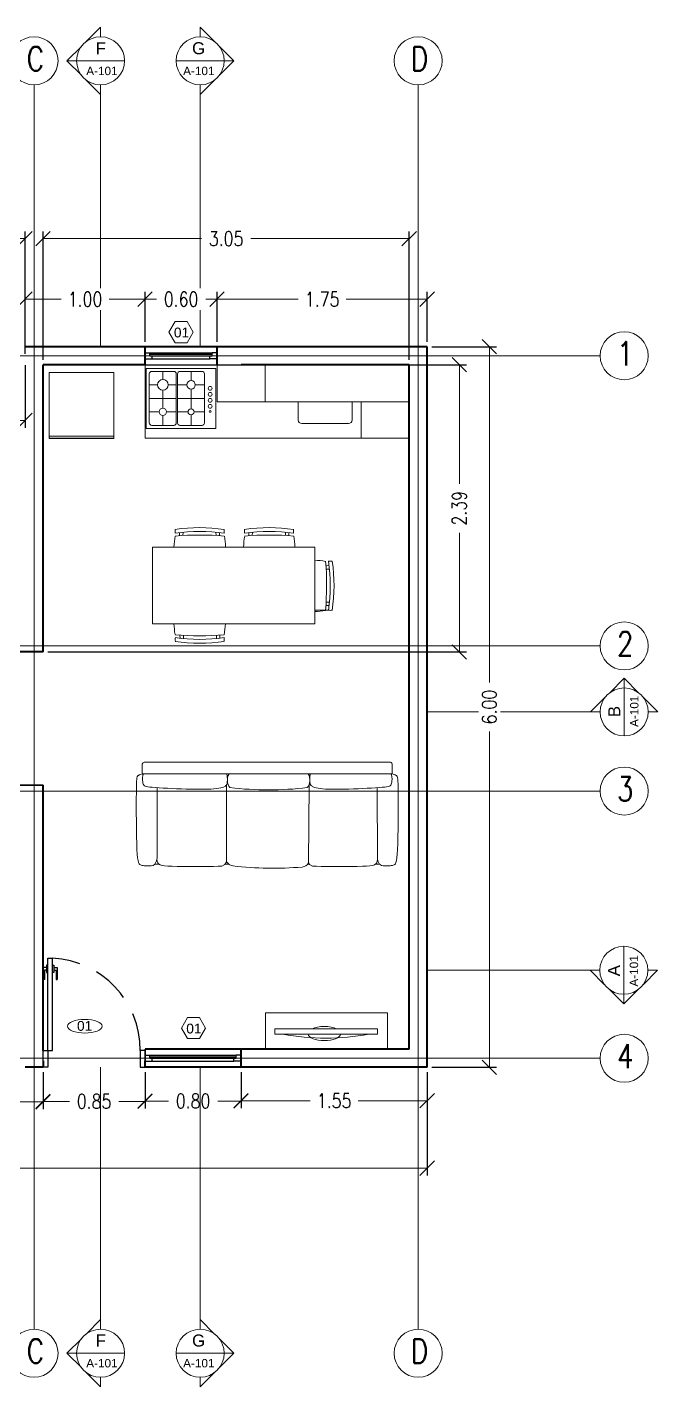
# Model space of a CAD drawing. Header units: metres. Extents: x 60.2 to 105.7, y 8.7 to 63.7.
# Drawn here: x 82.5 to 87.75, y 36.56 to 47.89 of the extents above; entities that cross this region are included whole.
import ezdxf

# ---------------------------------------------------------------- set-up
doc = ezdxf.new("R2010")
doc.units = ezdxf.units.M
doc.header["$LTSCALE"] = 5
doc.header["$MEASUREMENT"] = 0
doc.linetypes.add('TRATTEGGIATA2', pattern=[0.375, 0.25, -0.125])
doc.layers.get('0').update_dxf_attribs({"color": 30})
doc.layers.get('DEFPOINTS').update_dxf_attribs({"color": 210})
for name, color, linetype, lineweight in [('A-ANNO-DIMS', 3, 'Continuous', 9), ('A-ANNO-SYMB', 3, 'Continuous', 18), ('A-ANNO-TEXT', 3, 'Continuous', 18), ('A-DOOR-FULL', 4, 'Continuous', 25), ('A-FURN', 8, 'Continuous', 18), ('A-GLAZ-FULL', 4, 'Continuous', 25), ('A-WALL-FULL-EXTR', 7, 'Continuous', 35), ('A-WALL-FULL-INTR', 7, 'Continuous', 35)]:
    doc.layers.add(name, color=color, linetype=linetype, lineweight=lineweight)
doc.styles.add('ARIAL', font='arial.ttf')
doc.styles.add('E-ROMANS', font='romans.shx', dxfattribs={"width": 0.8})
doc.styles.get("Standard").update_dxf_attribs({"font": 'arial.ttf'})
doc.dimstyles.new('E-0100_ARW_18', dxfattribs={"dimscale": 0.001, "dimtxt": 180, "dimasz": 180, "dimexe": 90, "dimexo": 60, "dimgap": 90, "dimtad": 0, "dimzin": 0, "dimdsep": 46, "dimtxsty": 'E-ROMANS', "dimblk": 'OPEN90', "dimcen": 90, "dimclrd": 256, "dimclre": 256, "dimclrt": 256, "dimadec": 0, "dimazin": 0, "dimtfac": 1, "dimtmove": 1, "dimatfit": 3, "dimldrblk": 'OPEN90', "dimfxl": 1, "dimtfill": 1, "dimtolj": 1, "dimtzin": 0, "dimarcsym": 0})

# ---------------------------------------------------------------- blocks, each defined once
blk = doc.blocks.new('_Oblique')
at = {"color": 0, "linetype": 'ByBlock', "lineweight": -2}
blk.add_line((-0.5, -0.5), (0.5, 0.5), dxfattribs=at)
blk = doc.blocks.new('*D206')
at = {"layer": 'A-ANNO-DIMS', "lineweight": -2, "transparency": 16777216}
for p, q in [((85.873, 45.224), (86.411, 45.224)), ((85.873, 39.224), (86.411, 39.224))]:
    blk.add_line(p, q, dxfattribs=at)
at = {"layer": 'A-ANNO-DIMS', "transparency": 16777216}
for p, q in [((86.351, 45.224), (86.351, 42.428)), ((86.351, 39.224), (86.351, 42.02))]:
    blk.add_line(p, q, dxfattribs=at)
at = {"layer": 'DEFPOINTS', "color": 0, "transparency": 16777216}
for p in [(85.833, 45.224), (85.833, 39.224), (86.351, 39.224)]:
    blk.add_point(p, dxfattribs=at)
at = {"layer": 'A-ANNO-DIMS', "transparency": 16777216, "xscale": 0.12, "yscale": 0.12, "zscale": 0.12}
for p, rotation in [((86.351, 45.224), 90), ((86.351, 39.224), 270)]:
    blk.add_blockref('_Oblique', p, dxfattribs=dict(at, rotation=rotation))
at = {"layer": 'A-ANNO-DIMS', "transparency": 16777216, "insert": (86.351, 42.224), "char_height": 0.12, "attachment_point": 5, "rotation": 90, "style": 'E-ROMANS', "bg_fill": 3, "box_fill_scale": 1.25, "bg_fill_color": 256, "bg_fill_true_color": 13158600, "bg_fill_transparency": 0}
blk.add_mtext('\\A1;6.00', dxfattribs=at)
blk = doc.blocks.new('_Open90')
at = {"color": 0, "linetype": 'ByBlock', "lineweight": -2}
for p, q in [((0, 0), (-1, 0)), ((-0.5, 0.5), (0, 0)), ((0, 0), (-0.5, -0.5))]:
    blk.add_line(p, q, dxfattribs=at)
blk = doc.blocks.new('*D207')
at = {"layer": 'A-ANNO-DIMS', "lineweight": -2, "transparency": 16777216}
for p, q in [((84.283, 39.184), (84.283, 38.886)), ((85.833, 39.184), (85.833, 38.886))]:
    blk.add_line(p, q, dxfattribs=at)
at = {"layer": 'A-ANNO-DIMS', "transparency": 16777216}
for p, q in [((84.283, 38.946), (84.859, 38.946)), ((85.833, 38.946), (85.258, 38.946))]:
    blk.add_line(p, q, dxfattribs=at)
at = {"layer": 'DEFPOINTS', "color": 0, "transparency": 16777216}
for p in [(84.283, 39.224), (85.833, 39.224), (84.283, 38.946)]:
    blk.add_point(p, dxfattribs=at)
at = {"layer": 'A-ANNO-DIMS', "transparency": 16777216, "xscale": 0.12, "yscale": 0.12, "zscale": 0.12, "rotation": 180}
blk.add_blockref('_Oblique', (84.283, 38.946), dxfattribs=at)
at = {"layer": 'A-ANNO-DIMS', "transparency": 16777216, "xscale": 0.12, "yscale": 0.12, "zscale": 0.12}
blk.add_blockref('_Oblique', (85.833, 38.946), dxfattribs=at)
at = {"layer": 'A-ANNO-DIMS', "transparency": 16777216, "insert": (85.058, 38.946), "char_height": 0.12, "attachment_point": 5, "style": 'E-ROMANS', "bg_fill": 3, "box_fill_scale": 1.25, "bg_fill_color": 256, "bg_fill_true_color": 13158600, "bg_fill_transparency": 0}
blk.add_mtext('\\A1;1.55', dxfattribs=at)
blk = doc.blocks.new('*D199')
at = {"layer": 'A-ANNO-DIMS', "lineweight": -2, "transparency": 16777216}
for p, q in [((83.483, 39.184), (83.483, 38.883)), ((84.283, 39.184), (84.283, 38.883))]:
    blk.add_line(p, q, dxfattribs=at)
at = {"layer": 'A-ANNO-DIMS', "transparency": 16777216}
for p, q in [((83.483, 38.943), (83.677, 38.943)), ((84.283, 38.943), (84.089, 38.943))]:
    blk.add_line(p, q, dxfattribs=at)
at = {"layer": 'DEFPOINTS', "color": 0, "transparency": 16777216}
for p in [(83.483, 39.224), (84.283, 39.224), (83.483, 38.943)]:
    blk.add_point(p, dxfattribs=at)
at = {"layer": 'A-ANNO-DIMS', "transparency": 16777216, "xscale": 0.12, "yscale": 0.12, "zscale": 0.12, "rotation": 180}
blk.add_blockref('_Oblique', (83.483, 38.943), dxfattribs=at)
at = {"layer": 'A-ANNO-DIMS', "transparency": 16777216, "xscale": 0.12, "yscale": 0.12, "zscale": 0.12}
blk.add_blockref('_Oblique', (84.283, 38.943), dxfattribs=at)
at = {"layer": 'A-ANNO-DIMS', "transparency": 16777216, "insert": (83.883, 38.943), "char_height": 0.12, "attachment_point": 5, "style": 'E-ROMANS', "bg_fill": 3, "box_fill_scale": 1.25, "bg_fill_color": 256, "bg_fill_true_color": 13158600, "bg_fill_transparency": 0}
blk.add_mtext('\\A1;0.80', dxfattribs=at)
blk = doc.blocks.new('*D200')
at = {"layer": 'A-ANNO-DIMS', "lineweight": -2, "transparency": 16777216}
for p, q in [((82.633, 39.184), (82.633, 38.88)), ((83.483, 39.184), (83.483, 38.88))]:
    blk.add_line(p, q, dxfattribs=at)
at = {"layer": 'A-ANNO-DIMS', "transparency": 16777216}
for p, q in [((82.633, 38.94), (82.852, 38.94)), ((83.483, 38.94), (83.264, 38.94))]:
    blk.add_line(p, q, dxfattribs=at)
at = {"layer": 'DEFPOINTS', "color": 0, "transparency": 16777216}
for p in [(82.633, 39.224), (83.483, 39.224), (82.633, 38.94)]:
    blk.add_point(p, dxfattribs=at)
at = {"layer": 'A-ANNO-DIMS', "transparency": 16777216, "xscale": 0.12, "yscale": 0.12, "zscale": 0.12, "rotation": 180}
blk.add_blockref('_Oblique', (82.633, 38.94), dxfattribs=at)
at = {"layer": 'A-ANNO-DIMS', "transparency": 16777216, "xscale": 0.12, "yscale": 0.12, "zscale": 0.12}
blk.add_blockref('_Oblique', (83.483, 38.94), dxfattribs=at)
at = {"layer": 'A-ANNO-DIMS', "transparency": 16777216, "insert": (83.058, 38.94), "char_height": 0.12, "attachment_point": 5, "style": 'E-ROMANS', "bg_fill": 3, "box_fill_scale": 1.25, "bg_fill_color": 256, "bg_fill_true_color": 13158600, "bg_fill_transparency": 0}
blk.add_mtext('\\A1;0.85', dxfattribs=at)
blk = doc.blocks.new('*D208')
at = {"layer": 'A-ANNO-DIMS', "lineweight": -2, "transparency": 16777216}
for p, q in [((81.677, 39.184), (81.677, 38.876)), ((82.633, 39.184), (82.633, 38.876))]:
    blk.add_line(p, q, dxfattribs=at)
at = {"layer": 'A-ANNO-DIMS', "transparency": 16777216}
for p, q in [((81.677, 38.936), (81.949, 38.936)), ((82.633, 38.936), (82.361, 38.936))]:
    blk.add_line(p, q, dxfattribs=at)
at = {"layer": 'DEFPOINTS', "color": 0, "transparency": 16777216}
for p in [(81.677, 39.224), (82.633, 39.224), (81.677, 38.936)]:
    blk.add_point(p, dxfattribs=at)
at = {"layer": 'A-ANNO-DIMS', "transparency": 16777216, "xscale": 0.12, "yscale": 0.12, "zscale": 0.12, "rotation": 180}
blk.add_blockref('_Oblique', (81.677, 38.936), dxfattribs=at)
at = {"layer": 'A-ANNO-DIMS', "transparency": 16777216, "xscale": 0.12, "yscale": 0.12, "zscale": 0.12}
blk.add_blockref('_Oblique', (82.633, 38.936), dxfattribs=at)
at = {"layer": 'A-ANNO-DIMS', "transparency": 16777216, "insert": (82.155, 38.936), "char_height": 0.12, "attachment_point": 5, "style": 'E-ROMANS', "bg_fill": 3, "box_fill_scale": 1.25, "bg_fill_color": 256, "bg_fill_true_color": 13158600, "bg_fill_transparency": 0}
blk.add_mtext('\\A1;0.96', dxfattribs=at)
blk = doc.blocks.new('*D221')
at = {"layer": 'A-ANNO-DIMS', "lineweight": -2, "transparency": 16777216}
for p, q in [((79.433, 45.114), (79.433, 46.185)), ((82.483, 45.164), (82.483, 46.185))]:
    blk.add_line(p, q, dxfattribs=at)
at = {"layer": 'A-ANNO-DIMS', "transparency": 16777216}
for p, q in [((79.433, 46.125), (80.752, 46.125)), ((82.483, 46.125), (81.164, 46.125))]:
    blk.add_line(p, q, dxfattribs=at)
at = {"layer": 'DEFPOINTS', "color": 0, "transparency": 16777216}
for p in [(79.433, 46.125), (79.433, 45.074), (82.483, 45.124)]:
    blk.add_point(p, dxfattribs=at)
at = {"layer": 'A-ANNO-DIMS', "transparency": 16777216, "xscale": 0.12, "yscale": 0.12, "zscale": 0.12, "rotation": 180}
blk.add_blockref('_Oblique', (79.433, 46.125), dxfattribs=at)
at = {"layer": 'A-ANNO-DIMS', "transparency": 16777216, "xscale": 0.12, "yscale": 0.12, "zscale": 0.12}
blk.add_blockref('_Oblique', (82.483, 46.125), dxfattribs=at)
at = {"layer": 'A-ANNO-DIMS', "transparency": 16777216, "insert": (80.958, 46.125), "char_height": 0.12, "attachment_point": 5, "style": 'E-ROMANS', "bg_fill": 3, "box_fill_scale": 1.25, "bg_fill_color": 256, "bg_fill_true_color": 13158600, "bg_fill_transparency": 0}
blk.add_mtext('\\A1;3.05', dxfattribs=at)
blk = doc.blocks.new('*D222')
at = {"layer": 'A-ANNO-DIMS', "lineweight": -2, "transparency": 16777216}
for p, q in [((82.633, 45.114), (82.633, 46.185)), ((85.683, 45.114), (85.683, 46.185))]:
    blk.add_line(p, q, dxfattribs=at)
at = {"layer": 'A-ANNO-DIMS', "transparency": 16777216}
for p, q in [((82.633, 46.125), (83.952, 46.125)), ((85.683, 46.125), (84.364, 46.125))]:
    blk.add_line(p, q, dxfattribs=at)
at = {"layer": 'DEFPOINTS', "color": 0, "transparency": 16777216}
for p in [(82.633, 46.125), (82.633, 45.074), (85.683, 45.074)]:
    blk.add_point(p, dxfattribs=at)
at = {"layer": 'A-ANNO-DIMS', "transparency": 16777216, "xscale": 0.12, "yscale": 0.12, "zscale": 0.12, "rotation": 180}
blk.add_blockref('_Oblique', (82.633, 46.125), dxfattribs=at)
at = {"layer": 'A-ANNO-DIMS', "transparency": 16777216, "xscale": 0.12, "yscale": 0.12, "zscale": 0.12}
blk.add_blockref('_Oblique', (85.683, 46.125), dxfattribs=at)
at = {"layer": 'A-ANNO-DIMS', "transparency": 16777216, "insert": (84.158, 46.125), "char_height": 0.12, "attachment_point": 5, "style": 'E-ROMANS', "bg_fill": 3, "box_fill_scale": 1.25, "bg_fill_color": 256, "bg_fill_true_color": 13158600, "bg_fill_transparency": 0}
blk.add_mtext('\\A1;3.05', dxfattribs=at)
blk = doc.blocks.new('*D223')
at = {"layer": 'A-ANNO-DIMS', "lineweight": -2, "transparency": 16777216}
for p, q in [((82.673, 45.074), (86.161, 45.074)), ((82.673, 42.683), (86.161, 42.683))]:
    blk.add_line(p, q, dxfattribs=at)
at = {"layer": 'A-ANNO-DIMS', "transparency": 16777216}
for p, q in [((86.101, 45.074), (86.101, 44.083)), ((86.101, 42.683), (86.101, 43.675))]:
    blk.add_line(p, q, dxfattribs=at)
at = {"layer": 'DEFPOINTS', "color": 0, "transparency": 16777216}
for p in [(82.633, 45.074), (86.101, 45.074), (82.633, 42.683)]:
    blk.add_point(p, dxfattribs=at)
at = {"layer": 'A-ANNO-DIMS', "transparency": 16777216, "xscale": 0.12, "yscale": 0.12, "zscale": 0.12}
for p, rotation in [((86.101, 45.074), 90), ((86.101, 42.683), 270)]:
    blk.add_blockref('_Oblique', p, dxfattribs=dict(at, rotation=rotation))
at = {"layer": 'A-ANNO-DIMS', "transparency": 16777216, "insert": (86.101, 43.879), "char_height": 0.12, "attachment_point": 5, "rotation": 90, "style": 'E-ROMANS', "bg_fill": 3, "box_fill_scale": 1.25, "bg_fill_color": 256, "bg_fill_true_color": 13158600, "bg_fill_transparency": 0}
blk.add_mtext('\\A1;2.39', dxfattribs=at)
blk = doc.blocks.new('*D227')
at = {"layer": 'A-ANNO-DIMS', "lineweight": -2, "transparency": 16777216}
for p, q in [((76.083, 39.184), (76.083, 38.324)), ((85.833, 39.184), (85.833, 38.324))]:
    blk.add_line(p, q, dxfattribs=at)
at = {"layer": 'A-ANNO-DIMS', "transparency": 16777216}
for p, q in [((76.083, 38.384), (80.752, 38.384)), ((85.833, 38.384), (81.164, 38.384))]:
    blk.add_line(p, q, dxfattribs=at)
at = {"layer": 'DEFPOINTS', "color": 0, "transparency": 16777216}
for p in [(76.083, 39.224), (85.833, 39.224), (76.083, 38.384)]:
    blk.add_point(p, dxfattribs=at)
at = {"layer": 'A-ANNO-DIMS', "transparency": 16777216, "xscale": 0.12, "yscale": 0.12, "zscale": 0.12, "rotation": 180}
blk.add_blockref('_Oblique', (76.083, 38.384), dxfattribs=at)
at = {"layer": 'A-ANNO-DIMS', "transparency": 16777216, "xscale": 0.12, "yscale": 0.12, "zscale": 0.12}
blk.add_blockref('_Oblique', (85.833, 38.384), dxfattribs=at)
at = {"layer": 'A-ANNO-DIMS', "transparency": 16777216, "insert": (80.958, 38.384), "char_height": 0.12, "attachment_point": 5, "style": 'E-ROMANS', "bg_fill": 3, "box_fill_scale": 1.25, "bg_fill_color": 256, "bg_fill_true_color": 13158600, "bg_fill_transparency": 0}
blk.add_mtext('\\A1;9.75', dxfattribs=at)
blk = doc.blocks.new('*D202')
at = {"layer": 'A-ANNO-DIMS', "lineweight": -2, "transparency": 16777216}
for p, q in [((81.633, 45.07), (81.633, 44.55)), ((82.483, 45.07), (82.483, 44.55))]:
    blk.add_line(p, q, dxfattribs=at)
at = {"layer": 'A-ANNO-DIMS', "transparency": 16777216}
for p, q in [((81.633, 44.61), (81.852, 44.61)), ((82.483, 44.61), (82.264, 44.61))]:
    blk.add_line(p, q, dxfattribs=at)
at = {"layer": 'DEFPOINTS', "color": 0, "transparency": 16777216}
for p in [(81.633, 45.11), (82.483, 45.11), (82.483, 44.61)]:
    blk.add_point(p, dxfattribs=at)
at = {"layer": 'A-ANNO-DIMS', "transparency": 16777216, "xscale": 0.12, "yscale": 0.12, "zscale": 0.12, "rotation": 180}
blk.add_blockref('_Oblique', (81.633, 44.61), dxfattribs=at)
at = {"layer": 'A-ANNO-DIMS', "transparency": 16777216, "xscale": 0.12, "yscale": 0.12, "zscale": 0.12}
blk.add_blockref('_Oblique', (82.483, 44.61), dxfattribs=at)
at = {"layer": 'A-ANNO-DIMS', "transparency": 16777216, "insert": (82.058, 44.61), "char_height": 0.12, "attachment_point": 5, "style": 'E-ROMANS', "bg_fill": 3, "box_fill_scale": 1.25, "bg_fill_color": 256, "bg_fill_true_color": 13158600, "bg_fill_transparency": 0}
blk.add_mtext('\\A1;0.85', dxfattribs=at)
blk = doc.blocks.new('*D229')
at = {"layer": 'A-ANNO-DIMS', "lineweight": -2, "transparency": 16777216}
for p, q in [((84.083, 45.264), (84.083, 45.68)), ((85.833, 45.264), (85.833, 45.68))]:
    blk.add_line(p, q, dxfattribs=at)
at = {"layer": 'A-ANNO-DIMS', "transparency": 16777216}
for p, q in [((84.083, 45.62), (84.759, 45.62)), ((85.833, 45.62), (85.158, 45.62))]:
    blk.add_line(p, q, dxfattribs=at)
at = {"layer": 'DEFPOINTS', "color": 0, "transparency": 16777216}
for p in [(84.083, 45.62), (84.083, 45.224), (85.833, 45.224)]:
    blk.add_point(p, dxfattribs=at)
at = {"layer": 'A-ANNO-DIMS', "transparency": 16777216, "xscale": 0.12, "yscale": 0.12, "zscale": 0.12, "rotation": 180}
blk.add_blockref('_Oblique', (84.083, 45.62), dxfattribs=at)
at = {"layer": 'A-ANNO-DIMS', "transparency": 16777216, "xscale": 0.12, "yscale": 0.12, "zscale": 0.12}
blk.add_blockref('_Oblique', (85.833, 45.62), dxfattribs=at)
at = {"layer": 'A-ANNO-DIMS', "transparency": 16777216, "insert": (84.958, 45.62), "char_height": 0.12, "attachment_point": 5, "style": 'E-ROMANS', "bg_fill": 3, "box_fill_scale": 1.25, "bg_fill_color": 256, "bg_fill_true_color": 13158600, "bg_fill_transparency": 0}
blk.add_mtext('\\A1;1.75', dxfattribs=at)
blk = doc.blocks.new('*D204')
at = {"layer": 'A-ANNO-DIMS', "lineweight": -2, "transparency": 16777216}
for p, q in [((82.483, 45.264), (82.483, 45.68)), ((83.483, 45.264), (83.483, 45.68))]:
    blk.add_line(p, q, dxfattribs=at)
at = {"layer": 'A-ANNO-DIMS', "transparency": 16777216}
for p, q in [((82.483, 45.62), (82.784, 45.62)), ((83.483, 45.62), (83.183, 45.62))]:
    blk.add_line(p, q, dxfattribs=at)
at = {"layer": 'DEFPOINTS', "color": 0, "transparency": 16777216}
for p in [(82.483, 45.62), (82.483, 45.224), (83.483, 45.224)]:
    blk.add_point(p, dxfattribs=at)
at = {"layer": 'A-ANNO-DIMS', "transparency": 16777216, "xscale": 0.12, "yscale": 0.12, "zscale": 0.12, "rotation": 180}
blk.add_blockref('_Oblique', (82.483, 45.62), dxfattribs=at)
at = {"layer": 'A-ANNO-DIMS', "transparency": 16777216, "xscale": 0.12, "yscale": 0.12, "zscale": 0.12}
blk.add_blockref('_Oblique', (83.483, 45.62), dxfattribs=at)
at = {"layer": 'A-ANNO-DIMS', "transparency": 16777216, "insert": (82.983, 45.62), "char_height": 0.12, "attachment_point": 5, "style": 'E-ROMANS', "bg_fill": 3, "box_fill_scale": 1.25, "bg_fill_color": 256, "bg_fill_true_color": 13158600, "bg_fill_transparency": 0}
blk.add_mtext('\\A1;1.00', dxfattribs=at)
blk = doc.blocks.new('*D205')
at = {"layer": 'A-ANNO-DIMS', "lineweight": -2, "transparency": 16777216}
for p, q in [((83.483, 45.264), (83.483, 45.68)), ((84.083, 45.264), (84.083, 45.68))]:
    blk.add_line(p, q, dxfattribs=at)
at = {"layer": 'A-ANNO-DIMS', "transparency": 16777216}
for p, q in [((83.483, 45.62), (83.577, 45.62)), ((84.083, 45.62), (83.989, 45.62))]:
    blk.add_line(p, q, dxfattribs=at)
at = {"layer": 'DEFPOINTS', "color": 0, "transparency": 16777216}
for p in [(84.083, 45.62), (83.483, 45.224), (84.083, 45.224)]:
    blk.add_point(p, dxfattribs=at)
at = {"layer": 'A-ANNO-DIMS', "transparency": 16777216, "xscale": 0.12, "yscale": 0.12, "zscale": 0.12, "rotation": 180}
blk.add_blockref('_Oblique', (83.483, 45.62), dxfattribs=at)
at = {"layer": 'A-ANNO-DIMS', "transparency": 16777216, "xscale": 0.12, "yscale": 0.12, "zscale": 0.12}
blk.add_blockref('_Oblique', (84.083, 45.62), dxfattribs=at)
at = {"layer": 'A-ANNO-DIMS', "transparency": 16777216, "insert": (83.783, 45.62), "char_height": 0.12, "attachment_point": 5, "style": 'E-ROMANS', "bg_fill": 3, "box_fill_scale": 1.25, "bg_fill_color": 256, "bg_fill_true_color": 13158600, "bg_fill_transparency": 0}
blk.add_mtext('\\A1;0.60', dxfattribs=at)

msp = doc.modelspace()

# ---------------------------------------------------------------- linework, layer by layer
at = {"layer": 'A-ANNO-DIMS'}
for p, q in [((82.992, 47.765), (83.112, 47.885)), ((83.112, 47.855), (83.112, 47.885)), ((83.112, 47.805), (83.112, 47.855)), ((83.942, 47.855), (83.942, 47.885)), ((84.062, 47.765), (83.942, 47.885)), ((83.942, 47.805), (83.942, 47.855)), ((82.832, 47.605), (82.952, 47.725)), ((84.222, 47.605), (84.102, 47.725)), ((82.842, 47.605), (82.832, 47.605)), ((82.832, 47.605), (82.952, 47.485)), ((82.862, 47.605), (82.842, 47.605)), ((82.912, 47.605), (82.862, 47.605)), ((83.112, 47.605), (82.912, 47.605)), ((83.112, 47.605), (83.312, 47.605)), ((83.942, 47.605), (83.742, 47.605)), ((83.942, 47.605), (84.142, 47.605)), ((84.222, 47.605), (84.102, 47.485)), ((84.142, 47.605), (84.192, 47.605)), ((84.192, 47.605), (84.212, 47.605)), ((84.212, 47.605), (84.222, 47.605)), ((82.992, 47.445), (83.112, 47.325)), ((84.062, 47.445), (83.942, 47.325)), ((83.112, 47.405), (83.112, 47.355)), ((83.112, 47.355), (83.112, 47.335)), ((83.112, 47.335), (83.112, 47.325)), ((83.112, 47.325), (83.112, 47.025)), ((83.942, 47.405), (83.942, 47.355)), ((83.942, 47.355), (83.942, 47.335)), ((83.942, 47.335), (83.942, 47.325)), ((83.942, 47.325), (83.942, 47.025)), ((87.474, 42.463), (87.354, 42.343)), ((87.474, 42.453), (87.474, 42.463)), ((87.474, 42.463), (87.594, 42.343)), ((87.474, 42.433), (87.474, 42.453)), ((87.474, 42.383), (87.474, 42.433)), ((87.474, 42.183), (87.474, 42.383)), ((87.314, 42.303), (87.194, 42.183)), ((87.634, 42.303), (87.754, 42.183)), ((87.194, 42.183), (86.894, 42.183)), ((87.204, 42.183), (87.194, 42.183)), ((87.224, 42.183), (87.204, 42.183)), ((87.274, 42.183), (87.224, 42.183)), ((87.474, 42.183), (87.474, 41.983)), ((87.674, 42.183), (87.724, 42.183)), ((87.724, 42.183), (87.754, 42.183)), ((87.471, 40.032), (87.471, 40.232)), ((87.191, 40.032), (86.891, 40.032)), ((87.201, 40.032), (87.191, 40.032)), ((87.311, 39.912), (87.191, 40.032)), ((87.221, 40.032), (87.201, 40.032)), ((87.271, 40.032), (87.221, 40.032)), ((87.471, 40.032), (87.471, 39.832)), ((87.631, 39.912), (87.751, 40.032)), ((87.671, 40.032), (87.721, 40.032)), ((87.721, 40.032), (87.751, 40.032)), ((87.471, 39.752), (87.351, 39.872)), ((87.471, 39.752), (87.591, 39.872)), ((87.471, 39.832), (87.471, 39.782)), ((87.471, 39.782), (87.471, 39.762)), ((87.471, 39.762), (87.471, 39.752)), ((83.112, 37.123), (83.112, 37.423)), ((83.942, 37.123), (83.942, 37.423)), ((82.992, 37.003), (83.112, 37.123)), ((83.112, 37.093), (83.112, 37.123)), ((83.112, 37.043), (83.112, 37.093)), ((83.942, 37.093), (83.942, 37.123)), ((84.062, 37.003), (83.942, 37.123)), ((83.942, 37.043), (83.942, 37.093)), ((82.832, 36.843), (82.952, 36.963)), ((84.222, 36.843), (84.102, 36.963)), ((82.842, 36.843), (82.832, 36.843)), ((82.832, 36.843), (82.952, 36.723)), ((82.862, 36.843), (82.842, 36.843)), ((82.912, 36.843), (82.862, 36.843)), ((83.112, 36.843), (82.912, 36.843)), ((83.112, 36.843), (83.312, 36.843)), ((83.942, 36.843), (83.742, 36.843)), ((83.942, 36.843), (84.142, 36.843)), ((84.222, 36.843), (84.102, 36.723)), ((84.142, 36.843), (84.192, 36.843)), ((84.192, 36.843), (84.212, 36.843)), ((84.212, 36.843), (84.222, 36.843)), ((82.992, 36.683), (83.112, 36.563)), ((84.062, 36.683), (83.942, 36.563)), ((83.112, 36.643), (83.112, 36.593)), ((83.112, 36.593), (83.112, 36.573)), ((83.112, 36.573), (83.112, 36.563)), ((83.942, 36.643), (83.942, 36.593)), ((83.942, 36.593), (83.942, 36.573)), ((83.942, 36.573), (83.942, 36.563))]:
    msp.add_line(p, q, dxfattribs=at)
for centre in [(82.558, 47.605), (83.112, 47.605), (83.942, 47.605), (85.758, 47.605), (87.474, 45.149), (87.474, 42.733), (87.474, 42.183), (87.474, 41.524), (87.471, 40.032), (87.474, 39.299), (82.558, 36.843), (83.112, 36.843), (83.942, 36.843), (85.758, 36.843)]:
    msp.add_circle(centre, 0.2, dxfattribs=at)
at = {"layer": 'A-ANNO-SYMB', "color": 7}
msp.add_lwpolyline([(83.987, 39.55), (83.937, 39.638), (83.836, 39.638), (83.785, 39.55), (83.836, 39.463), (83.937, 39.463)], close=True, dxfattribs=at)
msp.add_ellipse((82.981, 39.566), major_axis=(-0.144, 0), ratio=0.395468, dxfattribs=at)
at = {"layer": 'A-ANNO-TEXT'}
for p, q in [((83.112, 47.025), (83.112, 45.224)), ((86.844, 42.183), (85.833, 42.183)), ((86.894, 42.183), (86.844, 42.183)), ((86.841, 40.032), (85.833, 40.032)), ((86.891, 40.032), (86.841, 40.032))]:
    msp.add_line(p, q, dxfattribs=at)
at = {"layer": 'A-DOOR-FULL'}
for p, q in [((82.673, 40.134), (82.713, 40.134)), ((82.673, 39.364), (82.673, 40.134)), ((82.713, 39.364), (82.713, 40.134)), ((82.673, 39.364), (82.713, 39.364)), ((83.483, 39.369), (83.483, 39.279))]:
    msp.add_line(p, q, dxfattribs=at)
at = {"layer": 'A-DOOR-FULL', "color": 252}
for p, q in [((82.635, 40.054), (82.635, 39.956)), ((82.663, 40.054), (82.635, 40.054)), ((82.645, 40.034), (82.645, 39.956)), ((82.663, 40.034), (82.645, 40.034)), ((82.723, 40.054), (82.752, 40.054)), ((82.723, 40.034), (82.742, 40.034)), ((82.742, 40.034), (82.742, 39.956)), ((82.752, 40.054), (82.752, 39.956)), ((82.645, 39.956), (82.635, 39.956)), ((82.742, 39.956), (82.752, 39.956))]:
    msp.add_line(p, q, dxfattribs=at)
for points in [[(82.673, 40.074), (82.663, 40.074), (82.663, 40.014), (82.673, 40.014)], [(82.713, 40.074), (82.723, 40.074), (82.723, 40.014), (82.713, 40.014)]]:
    msp.add_lwpolyline(points, close=True, dxfattribs=at)
at = {"layer": 'A-DOOR-FULL', "color": 251, "linetype": 'TRATTEGGIATA2', "ltscale": 0.25}
msp.add_arc((82.673, 39.364), 0.77, 0, 87.0223, dxfattribs=at)
at = {"layer": 'A-FURN'}
for p, q in [((84.283, 45.074), (83.483, 45.074)), ((83.77, 43.676), (83.769, 43.65)), ((83.799, 43.68), (83.798, 43.652)), ((84.074, 43.651), (84.073, 43.68)), ((84.102, 43.65), (84.102, 43.676)), ((84.348, 43.676), (84.348, 43.65)), ((84.377, 43.68), (84.376, 43.652)), ((84.652, 43.651), (84.652, 43.68)), ((84.681, 43.65), (84.68, 43.676)), ((85.016, 43.401), (84.99, 43.402)), ((85.019, 43.373), (84.991, 43.373)), ((85.01, 43.03), (84.896, 43.03)), ((84.989, 43.069), (85.016, 43.07)), ((84.991, 43.097), (85.019, 43.098)), ((83.546, 42.917), (83.751, 42.917)), ((83.751, 42.917), (84.896, 42.917)), ((83.773, 42.823), (83.774, 42.797)), ((83.802, 42.822), (83.803, 42.794)), ((84.077, 42.794), (84.078, 42.821)), ((84.106, 42.797), (84.107, 42.823)), ((83.585, 40.967), (83.584, 41.553)), ((84.161, 40.936), (84.161, 41.575)), ((84.845, 40.927), (84.849, 41.578)), ((85.419, 40.956), (85.417, 41.553)), ((83.563, 40.915), (83.599, 40.915)), ((84.149, 40.915), (84.179, 40.915)), ((84.837, 40.915), (84.852, 40.915)), ((85.403, 40.915), (85.439, 40.915)), ((85.503, 39.678), (84.487, 39.678)), ((84.487, 39.678), (84.487, 39.374)), ((85.503, 39.374), (85.503, 39.678)), ((84.564, 39.501), (84.564, 39.544)), ((84.564, 39.544), (85.419, 39.544)), ((85.419, 39.544), (85.419, 39.501)), ((85.419, 39.501), (84.564, 39.501))]:
    msp.add_line(p, q, dxfattribs=at)
at = {"layer": 'A-FURN', "lineweight": 0, "ltscale": 500}
for p, q in [((83.546, 42.917), (83.546, 43.556)), ((83.546, 43.556), (84.896, 43.556)), ((83.546, 42.917), (83.546, 43.556)), ((83.546, 43.556), (84.896, 43.556)), ((84.896, 43.556), (84.896, 42.917)), ((84.896, 42.917), (84.896, 43.556)), ((84.896, 43.556), (84.896, 42.917)), ((84.896, 42.917), (84.896, 43.556)), ((84.896, 42.917), (84.896, 42.917)), ((84.896, 42.917), (84.896, 42.917))]:
    msp.add_line(p, q, dxfattribs=at)
for points in [[(83.546, 43.556), (83.546, 42.917)], [(84.896, 43.556), (83.546, 43.556)], [(83.788, 43.556), (83.546, 43.556)]]:
    msp.add_lwpolyline(points, dxfattribs=at)
at = {"layer": 'A-FURN'}
for points in [[(83.46, 41.667), (83.451, 41.665), (83.444, 41.662), (83.438, 41.66), (83.433, 41.658), (83.429, 41.655), (83.425, 41.653), (83.422, 41.651), (83.42, 41.648), (83.418, 41.645), (83.416, 41.641), (83.415, 41.634), (83.413, 41.623), (83.412, 41.607), (83.412, 41.584), (83.411, 41.553), (83.411, 41.513), (83.41, 41.462), (83.41, 41.404), (83.41, 41.341), (83.411, 41.275), (83.411, 41.209), (83.412, 41.146), (83.414, 41.088), (83.415, 41.038), (83.418, 40.998), (83.421, 40.967), (83.424, 40.945), (83.428, 40.929), (83.433, 40.919), (83.438, 40.912), (83.444, 40.909), (83.451, 40.907), (83.458, 40.905), (83.467, 40.903), (83.476, 40.902), (83.486, 40.901), (83.497, 40.901), (83.508, 40.901), (83.521, 40.901), (83.535, 40.902), (83.549, 40.905), (83.564, 40.916), (83.579, 40.943), (83.585, 40.967)], [(85.542, 41.749), (85.542, 41.667), (83.46, 41.667)], [(83.46, 41.675), (83.46, 41.749)], [(83.468, 41.667), (83.468, 41.667), (83.468, 41.666), (83.467, 41.664), (83.466, 41.661), (83.465, 41.658), (83.464, 41.653), (83.463, 41.648), (83.462, 41.643), (83.462, 41.636), (83.462, 41.628), (83.462, 41.621), (83.462, 41.613), (83.463, 41.605), (83.464, 41.597), (83.465, 41.59), (83.467, 41.583), (83.469, 41.578), (83.472, 41.573), (83.477, 41.569), (83.484, 41.566), (83.493, 41.563), (83.506, 41.56), (83.523, 41.558), (83.543, 41.556), (83.569, 41.554), (83.599, 41.551), (83.633, 41.549), (83.669, 41.547), (83.707, 41.545), (83.746, 41.544), (83.786, 41.542), (83.826, 41.541), (83.864, 41.54), (83.902, 41.54), (83.937, 41.539), (83.971, 41.54), (84.002, 41.54), (84.031, 41.541), (84.057, 41.543), (84.079, 41.545), (84.098, 41.547), (84.113, 41.55), (84.125, 41.553), (84.135, 41.556), (84.143, 41.56), (84.149, 41.563), (84.153, 41.567), (84.157, 41.57), (84.16, 41.573), (84.162, 41.576), (84.164, 41.58), (84.165, 41.583), (84.167, 41.587), (84.167, 41.592), (84.168, 41.597), (84.168, 41.604), (84.169, 41.611), (84.169, 41.62), (84.169, 41.629), (84.168, 41.638), (84.168, 41.647), (84.167, 41.654), (84.165, 41.661), (84.163, 41.667)], [(83.481, 41.766), (85.521, 41.766)], [(85.533, 41.667), (85.533, 41.667), (85.534, 41.666), (85.534, 41.664), (85.535, 41.661), (85.536, 41.658), (85.537, 41.653), (85.538, 41.648), (85.539, 41.643), (85.539, 41.636), (85.54, 41.628), (85.54, 41.621), (85.539, 41.613), (85.539, 41.605), (85.538, 41.597), (85.536, 41.59), (85.534, 41.583), (85.532, 41.578), (85.529, 41.573), (85.524, 41.569), (85.518, 41.566), (85.508, 41.563), (85.495, 41.56), (85.479, 41.558), (85.458, 41.556), (85.432, 41.554), (85.402, 41.551), (85.369, 41.549), (85.333, 41.547), (85.295, 41.545), (85.257, 41.544), (85.218, 41.542), (85.179, 41.541), (85.142, 41.54), (85.107, 41.54), (85.073, 41.539), (85.042, 41.54), (85.012, 41.54), (84.986, 41.541), (84.962, 41.543), (84.941, 41.545), (84.924, 41.547), (84.909, 41.55), (84.898, 41.553), (84.888, 41.556), (84.881, 41.56), (84.875, 41.563), (84.871, 41.567), (84.867, 41.57), (84.864, 41.573), (84.862, 41.576), (84.86, 41.58), (84.859, 41.583), (84.857, 41.587), (84.857, 41.592), (84.856, 41.597), (84.856, 41.604), (84.855, 41.611), (84.855, 41.62), (84.855, 41.629), (84.856, 41.638), (84.856, 41.647), (84.857, 41.654), (84.859, 41.661), (84.861, 41.667)], [(85.542, 41.667), (85.55, 41.665), (85.557, 41.662), (85.563, 41.66), (85.568, 41.658), (85.572, 41.655), (85.576, 41.653), (85.579, 41.651), (85.581, 41.648), (85.584, 41.645), (85.585, 41.641), (85.587, 41.634), (85.588, 41.623), (85.589, 41.607), (85.59, 41.584), (85.59, 41.553), (85.59, 41.513), (85.591, 41.462), (85.591, 41.404), (85.591, 41.341), (85.591, 41.275), (85.59, 41.209), (85.589, 41.146), (85.588, 41.088), (85.586, 41.038), (85.584, 40.998), (85.581, 40.967), (85.577, 40.945), (85.573, 40.929), (85.568, 40.919), (85.563, 40.912), (85.557, 40.909), (85.55, 40.907), (85.543, 40.905), (85.534, 40.903), (85.525, 40.902), (85.515, 40.901), (85.505, 40.901), (85.493, 40.901), (85.48, 40.901), (85.466, 40.902), (85.452, 40.905), (85.437, 40.916), (85.423, 40.943), (85.419, 40.956)], [(85.542, 41.675), (85.542, 41.749)], [(83.582, 40.956), (83.584, 40.94), (83.589, 40.927), (83.596, 40.917), (83.608, 40.909), (83.624, 40.904), (83.646, 40.901), (83.673, 40.899), (83.708, 40.898), (83.75, 40.897), (83.798, 40.896), (83.849, 40.896), (83.903, 40.895), (83.955, 40.896), (84.006, 40.896), (84.052, 40.897), (84.091, 40.898), (84.123, 40.9), (84.147, 40.912), (84.161, 40.936)], [(85.419, 40.956), (85.417, 40.94), (85.413, 40.927), (85.405, 40.917), (85.394, 40.909), (85.377, 40.904), (85.356, 40.901), (85.328, 40.899), (85.293, 40.898), (85.251, 40.897), (85.203, 40.896), (85.152, 40.896), (85.099, 40.895), (85.046, 40.896), (84.996, 40.896), (84.95, 40.897), (84.91, 40.898), (84.878, 40.9), (84.854, 40.912), (84.845, 40.927)]]:
    msp.add_lwpolyline(points, dxfattribs=at)
for points in [[(83.482, 41.766, 0.351951), (83.46, 41.749)], [(85.519, 41.766, -0.351951), (85.542, 41.749)]]:
    msp.add_lwpolyline(points, format="xyb", dxfattribs=at)
for centre, radius, start, end in [((83.841, 43.687), 0.108, 171.5154, 188.2468), ((83.936, 42.367), 1.351, 81.2205, 98.6304), ((84.034, 43.687), 0.108, 351.5154, 8.2468), ((84.419, 43.687), 0.108, 171.5154, 188.2468), ((84.515, 42.367), 1.351, 81.2205, 98.6304), ((84.612, 43.687), 0.108, 351.5154, 8.2468), ((85.165, 43.441), 1.446, 171.7935, 175.4272), ((83.935, 41.094), 2.562, 85.3501, 94.5131), ((83.936, 42.336), 1.351, 81.2198, 98.6352), ((82.712, 43.444), 1.446, 4.4723, 8.0879), ((85.744, 43.441), 1.446, 171.7935, 175.4272), ((84.515, 42.336), 1.351, 81.2198, 98.6352), ((84.514, 41.094), 2.562, 85.3501, 94.5131), ((83.29, 43.444), 1.446, 4.4723, 8.0879), ((84.78, 42.006), 1.446, 81.7935, 85.4272), ((82.433, 43.236), 2.562, 355.3501, 4.5131), ((83.675, 43.235), 1.351, 351.2198, 8.6352), ((85.026, 43.331), 0.108, 81.5154, 98.2468), ((83.706, 43.235), 1.351, 351.2205, 8.6304), ((84.783, 44.46), 1.446, 274.4723, 278.0879), ((85.026, 43.137), 0.108, 261.5154, 278.2468), ((85.164, 43.03), 1.446, 184.4723, 188.0879), ((82.711, 43.032), 1.446, 351.7935, 355.4272), ((83.941, 45.379), 2.562, 265.3501, 274.5131), ((83.939, 44.138), 1.351, 261.2198, 278.6352), ((83.842, 42.787), 0.108, 171.5154, 188.2468), ((84.035, 42.787), 0.108, 351.5154, 8.2468), ((83.939, 44.106), 1.351, 261.2205, 278.6304), ((83.469, 41.676), 0.00916, 187.3549, 267.8922), ((84.269, 41.615), 0.101, 149.3922, 218.0575), ((84.755, 41.615), 0.101, 321.9425, 30.6078), ((85.533, 41.676), 0.00916, 272.1078, 352.6451), ((84.512, 44.291), 2.757, 263.2896, 276.7104), ((84.225, 40.973), 0.0733, 210.1907, 262.5592), ((84.551, 43.982), 3.1, 263.7799, 274.4488), ((84.782, 40.964), 0.0733, 277.4408, 329.8093), ((84.989, 41.314), 1.848, 258.8449, 281.1513)]:
    msp.add_arc(centre, radius, start, end, dxfattribs=at)
for start_param, end_param in [(6.995762, 8.712201), (3.212493, 6.212285)]:
    msp.add_ellipse((84.977, 39.505), major_axis=(0.137, 0), ratio=0.43211, start_param=start_param, end_param=end_param, dxfattribs=at)
at = {"layer": 'A-GLAZ-FULL'}
for p, q in [((83.483, 39.324), (83.523, 39.324)), ((83.523, 39.299), (83.523, 39.324)), ((83.523, 39.324), (84.243, 39.324)), ((83.523, 39.312), (84.243, 39.312)), ((83.543, 39.299), (83.523, 39.299)), ((83.523, 39.299), (84.243, 39.299)), ((84.223, 39.299), (84.243, 39.299)), ((84.283, 39.324), (84.243, 39.324)), ((84.243, 39.299), (84.243, 39.324))]:
    msp.add_line(p, q, dxfattribs=at)
at = {"layer": 'A-WALL-FULL-EXTR'}
for p, q in [((84.283, 45.224), (82.483, 45.224)), ((83.483, 45.074), (83.483, 45.224)), ((84.083, 45.074), (84.083, 45.224)), ((85.833, 45.224), (84.283, 45.224)), ((85.833, 39.224), (85.833, 45.224)), ((82.633, 42.683), (82.633, 45.074)), ((83.483, 45.074), (82.633, 45.074)), ((85.683, 45.074), (84.283, 45.074)), ((85.683, 39.374), (85.683, 45.074)), ((82.633, 42.683), (81.619, 42.683)), ((81.095, 41.579), (82.633, 41.574)), ((85.683, 39.374), (83.483, 39.374)), ((83.483, 39.374), (83.483, 39.369)), ((84.283, 39.224), (84.283, 39.374)), ((82.633, 39.224), (82.483, 39.224)), ((82.633, 39.279), (82.633, 39.224)), ((85.833, 39.224), (83.483, 39.224))]:
    msp.add_line(p, q, dxfattribs=at)
at = {"layer": 'A-WALL-FULL-INTR'}
msp.add_line((82.633, 39.364), (82.633, 41.574), dxfattribs=at)

# ---------------------------------------------------------------- texts
at = {"layer": 'A-ANNO-DIMS'}
for s, width, insert, char_height, attachment_point in [('F', 0.51526, (83.071, 47.76), 0.1, 1), ('G', 0.51526, (83.983, 47.76), 0.1, 3), ('A-101', 1.32288, (82.993, 47.556), 0.07, 1), ('A-101', 1.32288, (84.061, 47.556), 0.07, 3), ('F', 0.51526, (83.071, 36.999), 0.1, 1), ('G', 0.51526, (83.983, 36.999), 0.1, 3), ('A-101', 1.32288, (82.993, 36.795), 0.07, 1), ('A-101', 1.32288, (84.061, 36.795), 0.07, 3)]:
    msp.add_mtext_dynamic_manual_height_columns(s, width=width, gutter_width=12.5, heights=[0], dxfattribs=dict(at, insert=insert, char_height=char_height, attachment_point=attachment_point))
at = {"layer": 'A-ANNO-DIMS', "rotation": 90}
for s, width, insert, char_height, attachment_point in [('A-101', 1.32288, (87.523, 42.058), 0.07, 1), ('B', 0.51526, (87.341, 42.14), 0.1, 1), ('A-101', 1.32288, (87.52, 40.157), 0.07, 3), ('A', 0.51526, (87.338, 40.075), 0.1, 3)]:
    msp.add_mtext_dynamic_manual_height_columns(s, width=width, gutter_width=12.5, heights=[0], dxfattribs=dict(at, insert=insert, char_height=char_height, attachment_point=attachment_point))
at = {"layer": 'A-ANNO-SYMB', "color": 7, "style": 'ARIAL'}
msp.add_text('01', height=0.0816, dxfattribs=at).set_placement((82.916, 39.528))
msp.add_text('01', height=0.0816, rotation=359.8326, dxfattribs=at).set_placement((83.826, 39.506))
at = {"layer": 'A-ANNO-TEXT', "char_height": 0.2, "attachment_point": 1, "style": 'E-ROMANS'}
for s, insert in [('C', (82.498, 47.722)), ('D', (85.698, 47.722)), ('1', (87.414, 45.267)), ('2', (87.414, 42.851)), ('3', (87.414, 41.642)), ('4', (87.414, 39.417)), ('C', (82.498, 36.961)), ('D', (85.698, 36.961))]:
    msp.add_mtext_dynamic_manual_height_columns(s, width=0.34021, gutter_width=9, heights=[0], dxfattribs=dict(at, insert=insert))

# ---------------------------------------------------------------- next in the draw order: dimensions: what is measured, and where the dimension line sits
at = {"layer": 'A-ANNO-DIMS'}
dim = msp.add_linear_dim(base=(79.433, 46.125), p1=(82.483, 45.124), p2=(79.433, 45.074), dimstyle='E-0100_ARW_18', override={"dimtxt": 120, "dimasz": 120, "dimexe": 60, "dimexo": 40, "dimgap": 60, "dimblk": 'Oblique', "dimcen": 60, "dimlwd": 65535}, dxfattribs=at)
dim.commit()
dim.dimension.update_dxf_attribs({"geometry": '*D221', "text_midpoint": (80.958, 46.125)})
dim = msp.add_linear_dim(base=(86.351, 39.224), p1=(85.833, 45.224), p2=(85.833, 39.224), angle=90, dimstyle='E-0100_ARW_18', override={"dimtxt": 120, "dimasz": 120, "dimexe": 60, "dimexo": 40, "dimgap": 60, "dimblk": 'Oblique', "dimcen": 60, "dimlwd": 65535}, dxfattribs=at)
dim.commit()
dim.dimension.update_dxf_attribs({"geometry": '*D206', "text_midpoint": (86.351, 42.224)})

# ---------------------------------------------------------------- next in the draw order: linework, layer by layer
for p, q in [((74.637, 41.524), (87.274, 41.524)), ((74.637, 39.299), (87.274, 39.299))]:
    msp.add_line(p, q, dxfattribs=at)

# ---------------------------------------------------------------- next in the draw order: dimensions: what is measured, and where the dimension line sits
for base, p1, p2, picture, middle in [((82.633, 46.125), (85.683, 45.074), (82.633, 45.074), '*D222', (84.158, 46.125)), ((84.283, 38.946), (85.833, 39.224), (84.283, 39.224), '*D207', (85.058, 38.946))]:
    dim = msp.add_linear_dim(base=base, p1=p1, p2=p2, dimstyle='E-0100_ARW_18', override={"dimtxt": 120, "dimasz": 120, "dimexe": 60, "dimexo": 40, "dimgap": 60, "dimblk": 'Oblique', "dimcen": 60, "dimlwd": 65535}, dxfattribs=at)
    dim.commit()
    dim.dimension.update_dxf_attribs({"geometry": picture, "text_midpoint": middle})

# ---------------------------------------------------------------- next in the draw order: linework, layer by layer
at = {"layer": 'A-ANNO-SYMB', "color": 7}
msp.add_lwpolyline([(83.884, 45.346), (83.834, 45.433), (83.733, 45.433), (83.682, 45.346), (83.733, 45.258), (83.834, 45.258)], close=True, dxfattribs=at)
at = {"layer": 'A-ANNO-TEXT'}
msp.add_line((83.942, 45.224), (83.942, 47.025), dxfattribs=at)

# ---------------------------------------------------------------- next in the draw order: texts
at = {"layer": 'A-ANNO-SYMB', "color": 7, "style": 'ARIAL'}
msp.add_text('01', height=0.0816, rotation=359.8326, dxfattribs=at).set_placement((83.723, 45.302))

# ---------------------------------------------------------------- next in the draw order: dimensions: what is measured, and where the dimension line sits
at = {"layer": 'A-ANNO-DIMS'}
for base, p1, p2, picture, middle in [((82.483, 44.61), (81.633, 45.11), (82.483, 45.11), '*D202', (82.058, 44.61)), ((83.483, 38.943), (84.283, 39.224), (83.483, 39.224), '*D199', (83.883, 38.943))]:
    dim = msp.add_linear_dim(base=base, p1=p1, p2=p2, dimstyle='E-0100_ARW_18', override={"dimtxt": 120, "dimasz": 120, "dimexe": 60, "dimexo": 40, "dimgap": 60, "dimblk": 'Oblique', "dimcen": 60, "dimlwd": 65535}, dxfattribs=at)
    dim.commit()
    dim.dimension.update_dxf_attribs({"geometry": picture, "text_midpoint": middle})
dim = msp.add_linear_dim(base=(86.101, 45.074), p1=(82.633, 42.683), p2=(82.633, 45.074), angle=90, dimstyle='E-0100_ARW_18', override={"dimtxt": 120, "dimasz": 120, "dimexe": 60, "dimexo": 40, "dimgap": 60, "dimblk": 'Oblique', "dimcen": 60, "dimlwd": 65535}, dxfattribs=at)
dim.commit()
dim.dimension.update_dxf_attribs({"geometry": '*D223', "text_midpoint": (86.101, 43.879)})

# ---------------------------------------------------------------- next in the draw order: linework, layer by layer
for p, q in [((74.637, 45.149), (87.274, 45.149)), ((74.637, 42.733), (87.274, 42.733))]:
    msp.add_line(p, q, dxfattribs=at)
at = {"layer": 'A-FURN'}
for p, q in [((83.483, 44.464), (83.483, 45.074)), ((84.083, 44.764), (84.083, 45.074)), ((84.483, 45.074), (84.483, 44.764)), ((82.683, 45.009), (83.223, 45.009)), ((82.683, 44.459), (82.683, 45.009)), ((83.223, 45.009), (83.223, 44.459)), ((84.073, 45.044), (83.493, 45.044)), ((83.493, 45.044), (83.493, 44.544)), ((83.518, 44.589), (83.518, 44.999)), ((83.723, 45.019), (83.538, 45.019)), ((83.631, 44.952), (83.631, 45.019)), ((83.743, 44.589), (83.743, 44.999)), ((83.753, 44.589), (83.753, 44.999)), ((83.958, 45.019), (83.773, 45.019)), ((83.866, 44.942), (83.866, 45.019)), ((83.978, 44.589), (83.978, 44.999)), ((84.073, 44.544), (84.073, 45.044)), ((83.586, 44.907), (83.518, 44.907)), ((83.631, 44.794), (83.631, 44.862)), ((83.743, 44.907), (83.676, 44.907)), ((83.831, 44.907), (83.753, 44.907)), ((83.866, 44.794), (83.866, 44.872)), ((83.978, 44.907), (83.901, 44.907)), ((83.518, 44.794), (83.743, 44.794)), ((83.631, 44.794), (83.631, 44.712)), ((83.753, 44.794), (83.978, 44.794)), ((83.866, 44.794), (83.866, 44.707)), ((84.483, 44.764), (84.083, 44.764)), ((84.483, 44.764), (85.683, 44.764)), ((84.758, 44.764), (84.758, 44.614)), ((85.208, 44.764), (85.208, 44.614)), ((85.283, 44.464), (85.283, 44.764)), ((83.601, 44.682), (83.518, 44.682)), ((83.631, 44.652), (83.631, 44.569)), ((83.743, 44.682), (83.661, 44.682)), ((83.841, 44.682), (83.753, 44.682)), ((83.866, 44.657), (83.866, 44.569)), ((83.978, 44.682), (83.891, 44.682)), ((83.493, 44.544), (84.073, 44.544)), ((83.723, 44.569), (83.538, 44.569)), ((83.958, 44.569), (83.773, 44.569)), ((85.178, 44.584), (84.788, 44.584)), ((82.683, 44.479), (83.223, 44.479)), ((82.683, 44.464), (83.223, 44.464)), ((83.223, 44.459), (82.683, 44.459)), ((85.283, 44.464), (83.483, 44.464)), ((85.283, 44.464), (85.683, 44.464))]:
    msp.add_line(p, q, dxfattribs=at)
for centre, radius in [((83.631, 44.907), 0.045), ((83.866, 44.907), 0.035), ((84.025, 44.878), 0.016), ((84.025, 44.828), 0.016), ((84.025, 44.778), 0.016), ((84.025, 44.728), 0.016), ((83.631, 44.682), 0.03), ((83.866, 44.682), 0.025), ((84.025, 44.686), 0.008)]:
    msp.add_circle(centre, radius, dxfattribs=at)
for centre, radius, start, end in [((83.54, 44.997), 0.022, 94.974, 175.026), ((83.721, 44.997), 0.022, 4.974, 85.026), ((83.775, 44.997), 0.022, 94.974, 175.026), ((83.956, 44.997), 0.022, 4.974, 85.026), ((84.791, 44.617), 0.033, 184.9874, 265.0126), ((85.175, 44.617), 0.033, 274.9874, 355.0126), ((83.54, 44.591), 0.022, 184.974, 265.026), ((83.721, 44.591), 0.022, 274.974, 355.026), ((83.775, 44.591), 0.022, 184.974, 265.026), ((83.956, 44.591), 0.022, 274.974, 355.026)]:
    msp.add_arc(centre, radius, start, end, dxfattribs=at)
at = {"layer": 'A-GLAZ-FULL'}
for p, q in [((83.483, 45.124), (83.543, 45.124)), ((83.523, 45.162), (84.043, 45.162)), ((83.523, 45.149), (84.043, 45.149)), ((83.543, 45.124), (83.543, 45.149)), ((83.543, 45.124), (84.023, 45.124)), ((84.023, 45.124), (84.023, 45.149)), ((84.083, 45.124), (84.023, 45.124))]:
    msp.add_line(p, q, dxfattribs=at)

# ---------------------------------------------------------------- next in the draw order: dimensions: what is measured, and where the dimension line sits
at = {"layer": 'A-ANNO-DIMS'}
dim = msp.add_linear_dim(base=(82.633, 38.94), p1=(83.483, 39.224), p2=(82.633, 39.224), dimstyle='E-0100_ARW_18', override={"dimtxt": 120, "dimasz": 120, "dimexe": 60, "dimexo": 40, "dimgap": 60, "dimblk": 'Oblique', "dimcen": 60, "dimlwd": 65535}, dxfattribs=at)
dim.commit()
dim.dimension.update_dxf_attribs({"geometry": '*D200', "text_midpoint": (83.058, 38.94)})

# ---------------------------------------------------------------- next in the draw order: dimensions: what is measured, and where the dimension line sits
dim = msp.add_linear_dim(base=(81.677, 38.936), p1=(82.633, 39.224), p2=(81.677, 39.224), dimstyle='E-0100_ARW_18', override={"dimtxt": 120, "dimasz": 120, "dimexe": 60, "dimexo": 40, "dimgap": 60, "dimblk": 'Oblique', "dimcen": 60, "dimlwd": 65535}, dxfattribs=at)
dim.commit()
dim.dimension.update_dxf_attribs({"geometry": '*D208', "text_midpoint": (82.155, 38.936)})

# ---------------------------------------------------------------- next in the draw order: dimensions: what is measured, and where the dimension line sits
dim = msp.add_linear_dim(base=(76.083, 38.384), p1=(85.833, 39.224), p2=(76.083, 39.224), dimstyle='E-0100_ARW_18', override={"dimtxt": 120, "dimasz": 120, "dimexe": 60, "dimexo": 40, "dimgap": 60, "dimblk": 'Oblique', "dimcen": 60, "dimlwd": 65535}, dxfattribs=at)
dim.commit()
dim.dimension.update_dxf_attribs({"geometry": '*D227', "text_midpoint": (80.958, 38.384)})

# ---------------------------------------------------------------- next in the draw order: linework, layer by layer
for p, q in [((82.558, 37.043), (82.558, 47.405)), ((85.758, 37.043), (85.758, 47.405))]:
    msp.add_line(p, q, dxfattribs=at)
at = {"layer": 'A-ANNO-TEXT'}
for p, q in [((83.112, 39.224), (83.112, 37.423)), ((83.942, 39.224), (83.942, 37.423))]:
    msp.add_line(p, q, dxfattribs=at)
at = {"layer": 'A-DOOR-FULL'}
for points in [[(82.633, 39.224), (82.633, 39.364), (82.673, 39.364), (82.673, 39.224)], [(83.483, 39.224), (83.483, 39.364), (83.443, 39.364), (83.443, 39.224)]]:
    msp.add_lwpolyline(points, close=True, dxfattribs=at)
at = {"layer": 'A-GLAZ-FULL'}
for p, q in [((83.543, 39.274), (83.543, 39.299)), ((84.223, 39.274), (84.223, 39.299)), ((83.483, 39.274), (83.543, 39.274)), ((83.543, 39.274), (84.223, 39.274)), ((84.283, 39.274), (84.223, 39.274))]:
    msp.add_line(p, q, dxfattribs=at)
at = {"layer": 'A-WALL-FULL-EXTR'}
msp.add_line((83.483, 39.224), (83.483, 39.279), dxfattribs=at)

# ---------------------------------------------------------------- next in the draw order: dimensions: what is measured, and where the dimension line sits
at = {"layer": 'A-ANNO-DIMS'}
for base, p1, p2, picture, middle in [((82.483, 45.62), (83.483, 45.224), (82.483, 45.224), '*D204', (82.983, 45.62)), ((84.083, 45.62), (85.833, 45.224), (84.083, 45.224), '*D229', (84.958, 45.62))]:
    dim = msp.add_linear_dim(base=base, p1=p1, p2=p2, dimstyle='E-0100_ARW_18', override={"dimtxt": 120, "dimasz": 120, "dimexe": 60, "dimexo": 40, "dimgap": 60, "dimblk": 'Oblique', "dimcen": 60, "dimlwd": 65535}, dxfattribs=at)
    dim.commit()
    dim.dimension.update_dxf_attribs({"geometry": picture, "text_midpoint": middle})

# ---------------------------------------------------------------- next in the draw order: linework, layer by layer
at = {"layer": 'A-GLAZ-FULL'}
for p, q in [((83.483, 45.174), (83.523, 45.174)), ((83.523, 45.149), (83.523, 45.174)), ((83.523, 45.174), (84.043, 45.174)), ((84.083, 45.174), (84.043, 45.174)), ((84.043, 45.149), (84.043, 45.174))]:
    msp.add_line(p, q, dxfattribs=at)

# ---------------------------------------------------------------- next in the draw order: dimensions: what is measured, and where the dimension line sits
at = {"layer": 'A-ANNO-DIMS'}
dim = msp.add_linear_dim(base=(84.083, 45.62), p1=(83.483, 45.224), p2=(84.083, 45.224), dimstyle='E-0100_ARW_18', override={"dimtxt": 120, "dimasz": 120, "dimexe": 60, "dimexo": 40, "dimgap": 60, "dimblk": 'Oblique', "dimcen": 60, "dimlwd": 65535}, dxfattribs=at)
dim.commit()
dim.dimension.update_dxf_attribs({"geometry": '*D205', "text_midpoint": (83.783, 45.62)})

doc.saveas('drawing.dxf')
